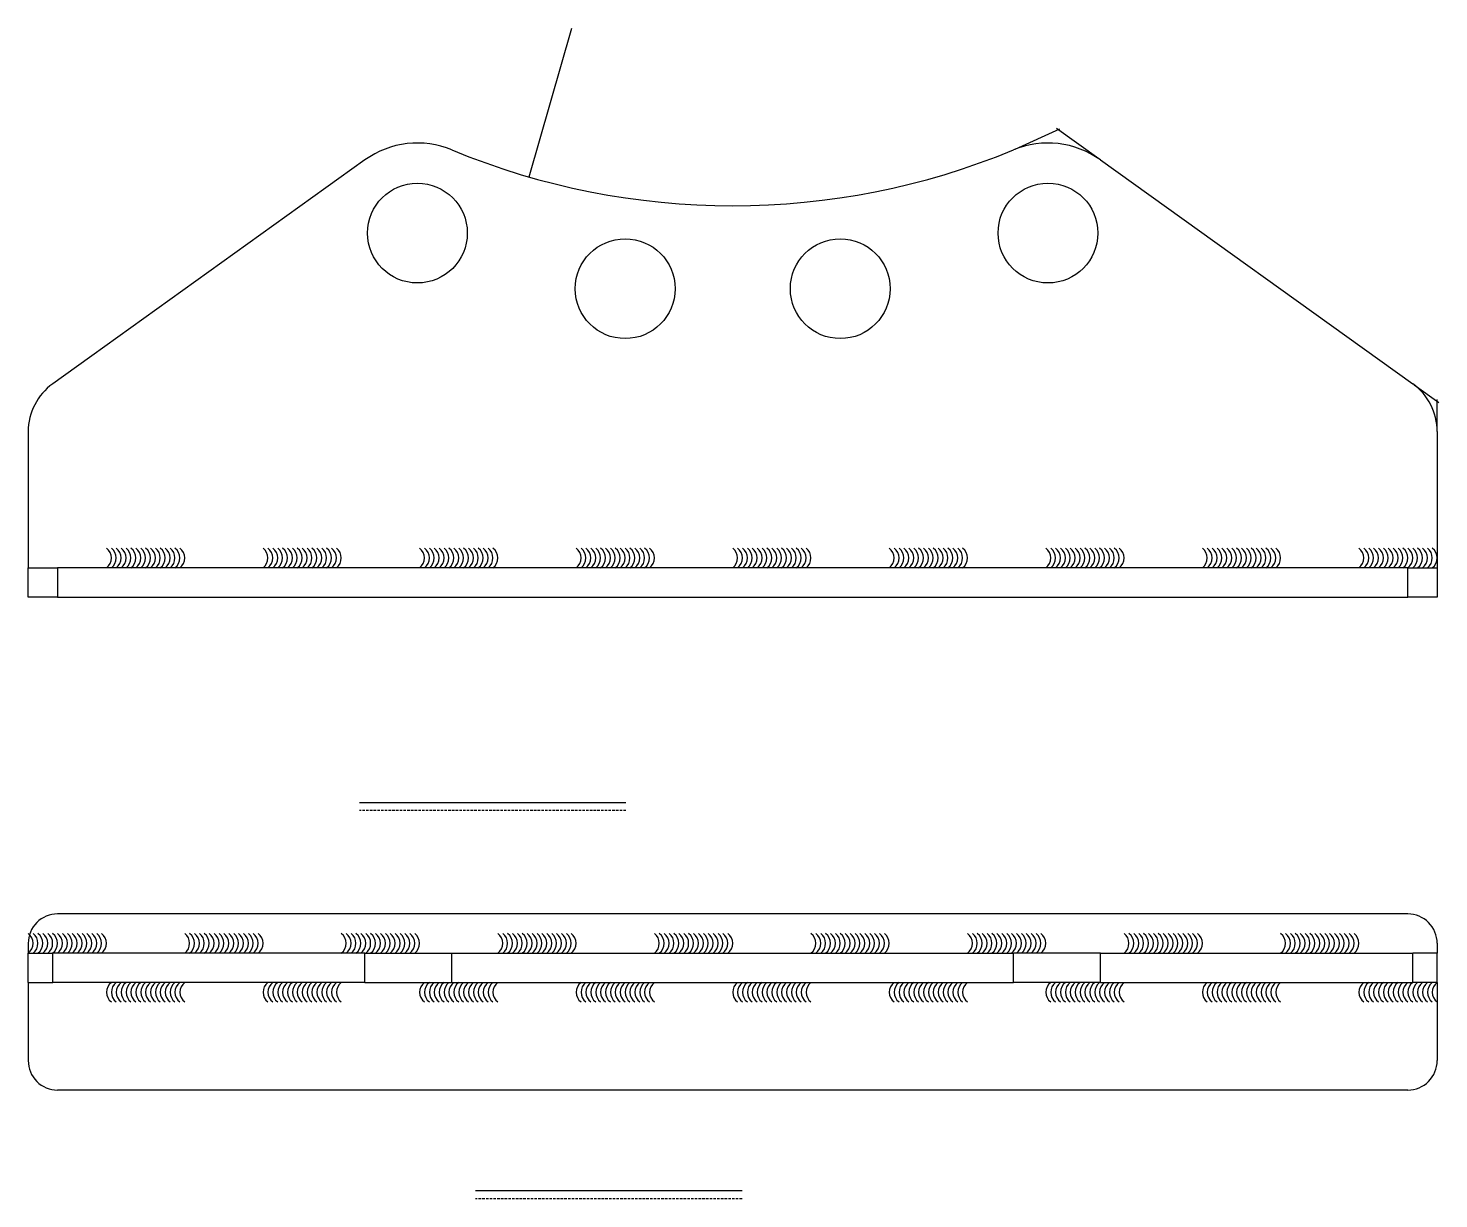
# Model space of a CAD drawing. Header units: millimetres. Extents: x 108 to 1601, y 220 to 1108.
# Drawn here: x 108 to 829, y 220 to 818 of the extents above; entities that cross this region are included whole.
import ezdxf

# ---------------------------------------------------------------- set-up
doc = ezdxf.new("R2010")
doc.units = ezdxf.units.MM
doc.linetypes.add('HIDDEN', pattern=[1.905, 1.27, -0.635])
doc.layers.add('geometry', color=8, linetype='Continuous')

msp = doc.modelspace()

# ---------------------------------------------------------------- linework, layer by layer
at = {"layer": 'geometry', "linetype": 'Continuous'}
for points in [[(363.87, 741.97), (385.83, 817.99)], [(612.37, 756.19), (635.2, 766.56)], [(655.06, 751.24), (633.48, 766.73)], [(280.03, 750.66), (120.47, 636.21)], [(655.87, 750.66), (815.44, 636.21)], [(816.25, 635.63), (828.77, 626.65)], [(827.95, 612.83), (827.95, 628.24)], [(107.95, 611.83), (107.95, 542.24)], [(827.95, 611.83), (827.95, 542.24)], [(107.95, 527.24), (107.95, 542.24)], [(107.95, 542.24), (122.95, 542.24)], [(122.95, 542.24), (122.95, 527.24)], [(812.95, 542.24), (122.95, 542.24)], [(812.95, 527.24), (812.95, 542.24)], [(812.95, 542.24), (827.95, 542.24)], [(827.95, 542.24), (827.95, 527.24)], [(122.95, 527.24), (107.95, 527.24)], [(122.95, 527.24), (812.95, 527.24)], [(827.95, 527.24), (812.95, 527.24)], [(413.37, 422.1), (277.26, 422.1)], [(812.95, 365.27), (122.95, 365.27)], [(107.95, 350.27), (107.95, 345.27)], [(827.95, 350.27), (827.95, 345.27)], [(107.95, 330.27), (107.95, 345.27)], [(107.95, 345.27), (120.47, 345.27)], [(120.47, 330.27), (120.47, 345.27)], [(280.03, 345.27), (120.47, 345.27)], [(280.03, 330.27), (280.03, 345.27)], [(280.03, 345.27), (324.45, 345.27)], [(324.45, 330.27), (324.45, 345.27)], [(324.45, 345.27), (611.46, 345.27)], [(611.46, 330.27), (611.46, 345.27)], [(655.87, 345.27), (611.46, 345.27)], [(655.87, 330.27), (655.87, 345.27)], [(655.87, 345.27), (815.44, 345.27)], [(815.44, 330.27), (815.44, 345.27)], [(827.95, 345.27), (815.44, 345.27)], [(827.95, 330.27), (827.95, 345.27)], [(107.95, 330.27), (120.47, 330.27)], [(107.95, 330.27), (107.95, 290.27)], [(280.03, 330.27), (120.47, 330.27)], [(280.03, 330.27), (324.45, 330.27)], [(324.45, 330.27), (611.46, 330.27)], [(655.87, 330.27), (611.46, 330.27)], [(655.87, 330.27), (815.44, 330.27)], [(827.95, 330.27), (815.44, 330.27)], [(827.95, 330.27), (827.95, 290.27)], [(812.95, 275.27), (122.95, 275.27)], [(472.71, 223.66), (336.6, 223.66)]]:
    msp.add_lwpolyline(points, dxfattribs=at)
for points in [[(324.45, 755.78, 0.259318), (280.03, 750.66)], [(655.87, 750.66, 0.259318), (611.46, 755.78)], [(324.45, 755.78, 0.198912), (611.46, 755.78)], [(120.47, 636.21, 0.241693), (107.95, 611.83)], [(827.95, 611.83, 0.241693), (815.44, 636.21)], [(147.95, 542.24, 0.5), (147.95, 552.24)], [(150.45, 542.24, 0.5), (150.45, 552.24)], [(152.95, 542.24, 0.5), (152.95, 552.24)], [(155.45, 542.24, 0.5), (155.45, 552.24)], [(157.95, 542.24, 0.5), (157.95, 552.24)], [(160.45, 542.24, 0.5), (160.45, 552.24)], [(162.95, 542.24, 0.5), (162.95, 552.24)], [(165.45, 542.24, 0.5), (165.45, 552.24)], [(167.95, 542.24, 0.5), (167.95, 552.24)], [(170.45, 542.24, 0.5), (170.45, 552.24)], [(172.95, 542.24, 0.5), (172.95, 552.24)], [(175.45, 542.24, 0.5), (175.45, 552.24)], [(177.95, 542.24, 0.5), (177.95, 552.24)], [(180.45, 542.24, 0.5), (180.45, 552.24)], [(182.95, 542.24, 0.5), (182.95, 552.24)], [(185.45, 542.24, 0.5), (185.45, 552.24)], [(227.95, 542.24, 0.5), (227.95, 552.24)], [(230.45, 542.24, 0.5), (230.45, 552.24)], [(232.95, 542.24, 0.5), (232.95, 552.24)], [(235.45, 542.24, 0.5), (235.45, 552.24)], [(237.95, 542.24, 0.5), (237.95, 552.24)], [(240.45, 542.24, 0.5), (240.45, 552.24)], [(242.95, 542.24, 0.5), (242.95, 552.24)], [(245.45, 542.24, 0.5), (245.45, 552.24)], [(247.95, 542.24, 0.5), (247.95, 552.24)], [(250.45, 542.24, 0.5), (250.45, 552.24)], [(252.95, 542.24, 0.5), (252.95, 552.24)], [(255.45, 542.24, 0.5), (255.45, 552.24)], [(257.95, 542.24, 0.5), (257.95, 552.24)], [(260.45, 542.24, 0.5), (260.45, 552.24)], [(262.95, 542.24, 0.5), (262.95, 552.24)], [(265.45, 542.24, 0.5), (265.45, 552.24)], [(307.95, 542.24, 0.5), (307.95, 552.24)], [(310.45, 542.24, 0.5), (310.45, 552.24)], [(312.95, 542.24, 0.5), (312.95, 552.24)], [(315.45, 542.24, 0.5), (315.45, 552.24)], [(317.95, 542.24, 0.5), (317.95, 552.24)], [(320.45, 542.24, 0.5), (320.45, 552.24)], [(322.95, 542.24, 0.5), (322.95, 552.24)], [(325.45, 542.24, 0.5), (325.45, 552.24)], [(327.95, 542.24, 0.5), (327.95, 552.24)], [(330.45, 542.24, 0.5), (330.45, 552.24)], [(332.95, 542.24, 0.5), (332.95, 552.24)], [(335.45, 542.24, 0.5), (335.45, 552.24)], [(337.95, 542.24, 0.5), (337.95, 552.24)], [(340.45, 542.24, 0.5), (340.45, 552.24)], [(342.95, 542.24, 0.5), (342.95, 552.24)], [(345.45, 542.24, 0.5), (345.45, 552.24)], [(387.95, 542.24, 0.5), (387.95, 552.24)], [(390.45, 542.24, 0.5), (390.45, 552.24)], [(392.95, 542.24, 0.5), (392.95, 552.24)], [(395.45, 542.24, 0.5), (395.45, 552.24)], [(397.95, 542.24, 0.5), (397.95, 552.24)], [(400.45, 542.24, 0.5), (400.45, 552.24)], [(402.95, 542.24, 0.5), (402.95, 552.24)], [(405.45, 542.24, 0.5), (405.45, 552.24)], [(407.95, 542.24, 0.5), (407.95, 552.24)], [(410.45, 542.24, 0.5), (410.45, 552.24)], [(412.95, 542.24, 0.5), (412.95, 552.24)], [(415.45, 542.24, 0.5), (415.45, 552.24)], [(417.95, 542.24, 0.5), (417.95, 552.24)], [(420.45, 542.24, 0.5), (420.45, 552.24)], [(422.95, 542.24, 0.5), (422.95, 552.24)], [(425.45, 542.24, 0.5), (425.45, 552.24)], [(467.95, 542.24, 0.5), (467.95, 552.24)], [(470.45, 542.24, 0.5), (470.45, 552.24)], [(472.95, 542.24, 0.5), (472.95, 552.24)], [(475.45, 542.24, 0.5), (475.45, 552.24)], [(477.95, 542.24, 0.5), (477.95, 552.24)], [(480.45, 542.24, 0.5), (480.45, 552.24)], [(482.95, 542.24, 0.5), (482.95, 552.24)], [(485.45, 542.24, 0.5), (485.45, 552.24)], [(487.95, 542.24, 0.5), (487.95, 552.24)], [(490.45, 542.24, 0.5), (490.45, 552.24)], [(492.95, 542.24, 0.5), (492.95, 552.24)], [(495.45, 542.24, 0.5), (495.45, 552.24)], [(497.95, 542.24, 0.5), (497.95, 552.24)], [(500.45, 542.24, 0.5), (500.45, 552.24)], [(502.95, 542.24, 0.5), (502.95, 552.24)], [(505.45, 542.24, 0.5), (505.45, 552.24)], [(547.95, 542.24, 0.5), (547.95, 552.24)], [(550.45, 542.24, 0.5), (550.45, 552.24)], [(552.95, 542.24, 0.5), (552.95, 552.24)], [(555.45, 542.24, 0.5), (555.45, 552.24)], [(557.95, 542.24, 0.5), (557.95, 552.24)], [(560.45, 542.24, 0.5), (560.45, 552.24)], [(562.95, 542.24, 0.5), (562.95, 552.24)], [(565.45, 542.24, 0.5), (565.45, 552.24)], [(567.95, 542.24, 0.5), (567.95, 552.24)], [(570.45, 542.24, 0.5), (570.45, 552.24)], [(572.95, 542.24, 0.5), (572.95, 552.24)], [(575.45, 542.24, 0.5), (575.45, 552.24)], [(577.95, 542.24, 0.5), (577.95, 552.24)], [(580.45, 542.24, 0.5), (580.45, 552.24)], [(582.95, 542.24, 0.5), (582.95, 552.24)], [(585.45, 542.24, 0.5), (585.45, 552.24)], [(627.95, 542.24, 0.5), (627.95, 552.24)], [(630.45, 542.24, 0.5), (630.45, 552.24)], [(632.95, 542.24, 0.5), (632.95, 552.24)], [(635.45, 542.24, 0.5), (635.45, 552.24)], [(637.95, 542.24, 0.5), (637.95, 552.24)], [(640.45, 542.24, 0.5), (640.45, 552.24)], [(642.95, 542.24, 0.5), (642.95, 552.24)], [(645.45, 542.24, 0.5), (645.45, 552.24)], [(647.95, 542.24, 0.5), (647.95, 552.24)], [(650.45, 542.24, 0.5), (650.45, 552.24)], [(652.95, 542.24, 0.5), (652.95, 552.24)], [(655.45, 542.24, 0.5), (655.45, 552.24)], [(657.95, 542.24, 0.5), (657.95, 552.24)], [(660.45, 542.24, 0.5), (660.45, 552.24)], [(662.95, 542.24, 0.5), (662.95, 552.24)], [(665.45, 542.24, 0.5), (665.45, 552.24)], [(707.95, 542.24, 0.5), (707.95, 552.24)], [(710.45, 542.24, 0.5), (710.45, 552.24)], [(712.95, 542.24, 0.5), (712.95, 552.24)], [(715.45, 542.24, 0.5), (715.45, 552.24)], [(717.95, 542.24, 0.5), (717.95, 552.24)], [(720.45, 542.24, 0.5), (720.45, 552.24)], [(722.95, 542.24, 0.5), (722.95, 552.24)], [(725.45, 542.24, 0.5), (725.45, 552.24)], [(727.95, 542.24, 0.5), (727.95, 552.24)], [(730.45, 542.24, 0.5), (730.45, 552.24)], [(732.95, 542.24, 0.5), (732.95, 552.24)], [(735.45, 542.24, 0.5), (735.45, 552.24)], [(737.95, 542.24, 0.5), (737.95, 552.24)], [(740.45, 542.24, 0.5), (740.45, 552.24)], [(742.95, 542.24, 0.5), (742.95, 552.24)], [(745.45, 542.24, 0.5), (745.45, 552.24)], [(787.95, 542.24, 0.5), (787.95, 552.24)], [(790.45, 542.24, 0.5), (790.45, 552.24)], [(792.95, 542.24, 0.5), (792.95, 552.24)], [(795.45, 542.24, 0.5), (795.45, 552.24)], [(797.95, 542.24, 0.5), (797.95, 552.24)], [(800.45, 542.24, 0.5), (800.45, 552.24)], [(802.95, 542.24, 0.5), (802.95, 552.24)], [(805.45, 542.24, 0.5), (805.45, 552.24)], [(807.95, 542.24, 0.5), (807.95, 552.24)], [(810.45, 542.24, 0.5), (810.45, 552.24)], [(812.95, 542.24, 0.5), (812.95, 552.24)], [(815.45, 542.24, 0.5), (815.45, 552.24)], [(817.95, 542.24, 0.5), (817.95, 552.24)], [(820.45, 542.24, 0.5), (820.45, 552.24)], [(822.95, 542.24, 0.5), (822.95, 552.24)], [(825.45, 542.24, 0.5), (825.45, 552.24)], [(122.95, 365.27, 0.414214), (107.95, 350.27)], [(827.95, 350.27, 0.414214), (812.95, 365.27)], [(107.95, 345.27, 0.5), (107.95, 355.27)], [(110.45, 345.27, 0.5), (110.45, 355.27)], [(112.95, 345.27, 0.5), (112.95, 355.27)], [(115.45, 345.27, 0.5), (115.45, 355.27)], [(117.95, 345.27, 0.5), (117.95, 355.27)], [(120.45, 345.27, 0.5), (120.45, 355.27)], [(122.95, 345.27, 0.5), (122.95, 355.27)], [(125.45, 345.27, 0.5), (125.45, 355.27)], [(127.95, 345.27, 0.5), (127.95, 355.27)], [(130.45, 345.27, 0.5), (130.45, 355.27)], [(132.95, 345.27, 0.5), (132.95, 355.27)], [(135.45, 345.27, 0.5), (135.45, 355.27)], [(137.95, 345.27, 0.5), (137.95, 355.27)], [(140.45, 345.27, 0.5), (140.45, 355.27)], [(142.95, 345.27, 0.5), (142.95, 355.27)], [(145.45, 345.27, 0.5), (145.45, 355.27)], [(187.95, 345.27, 0.5), (187.95, 355.27)], [(190.45, 345.27, 0.5), (190.45, 355.27)], [(192.95, 345.27, 0.5), (192.95, 355.27)], [(195.45, 345.27, 0.5), (195.45, 355.27)], [(197.95, 345.27, 0.5), (197.95, 355.27)], [(200.45, 345.27, 0.5), (200.45, 355.27)], [(202.95, 345.27, 0.5), (202.95, 355.27)], [(205.45, 345.27, 0.5), (205.45, 355.27)], [(207.95, 345.27, 0.5), (207.95, 355.27)], [(210.45, 345.27, 0.5), (210.45, 355.27)], [(212.95, 345.27, 0.5), (212.95, 355.27)], [(215.45, 345.27, 0.5), (215.45, 355.27)], [(217.95, 345.27, 0.5), (217.95, 355.27)], [(220.45, 345.27, 0.5), (220.45, 355.27)], [(222.95, 345.27, 0.5), (222.95, 355.27)], [(225.45, 345.27, 0.5), (225.45, 355.27)], [(267.95, 345.27, 0.5), (267.95, 355.27)], [(270.45, 345.27, 0.5), (270.45, 355.27)], [(272.95, 345.27, 0.5), (272.95, 355.27)], [(275.45, 345.27, 0.5), (275.45, 355.27)], [(277.95, 345.27, 0.5), (277.95, 355.27)], [(280.45, 345.27, 0.5), (280.45, 355.27)], [(282.95, 345.27, 0.5), (282.95, 355.27)], [(285.45, 345.27, 0.5), (285.45, 355.27)], [(287.95, 345.27, 0.5), (287.95, 355.27)], [(290.45, 345.27, 0.5), (290.45, 355.27)], [(292.95, 345.27, 0.5), (292.95, 355.27)], [(295.45, 345.27, 0.5), (295.45, 355.27)], [(297.95, 345.27, 0.5), (297.95, 355.27)], [(300.45, 345.27, 0.5), (300.45, 355.27)], [(302.95, 345.27, 0.5), (302.95, 355.27)], [(305.45, 345.27, 0.5), (305.45, 355.27)], [(347.95, 345.27, 0.5), (347.95, 355.27)], [(350.45, 345.27, 0.5), (350.45, 355.27)], [(352.95, 345.27, 0.5), (352.95, 355.27)], [(355.45, 345.27, 0.5), (355.45, 355.27)], [(357.95, 345.27, 0.5), (357.95, 355.27)], [(360.45, 345.27, 0.5), (360.45, 355.27)], [(362.95, 345.27, 0.5), (362.95, 355.27)], [(365.45, 345.27, 0.5), (365.45, 355.27)], [(367.95, 345.27, 0.5), (367.95, 355.27)], [(370.45, 345.27, 0.5), (370.45, 355.27)], [(372.95, 345.27, 0.5), (372.95, 355.27)], [(375.45, 345.27, 0.5), (375.45, 355.27)], [(377.95, 345.27, 0.5), (377.95, 355.27)], [(380.45, 345.27, 0.5), (380.45, 355.27)], [(382.95, 345.27, 0.5), (382.95, 355.27)], [(385.45, 345.27, 0.5), (385.45, 355.27)], [(427.95, 345.27, 0.5), (427.95, 355.27)], [(430.45, 345.27, 0.5), (430.45, 355.27)], [(432.95, 345.27, 0.5), (432.95, 355.27)], [(435.45, 345.27, 0.5), (435.45, 355.27)], [(437.95, 345.27, 0.5), (437.95, 355.27)], [(440.45, 345.27, 0.5), (440.45, 355.27)], [(442.95, 345.27, 0.5), (442.95, 355.27)], [(445.45, 345.27, 0.5), (445.45, 355.27)], [(447.95, 345.27, 0.5), (447.95, 355.27)], [(450.45, 345.27, 0.5), (450.45, 355.27)], [(452.95, 345.27, 0.5), (452.95, 355.27)], [(455.45, 345.27, 0.5), (455.45, 355.27)], [(457.95, 345.27, 0.5), (457.95, 355.27)], [(460.45, 345.27, 0.5), (460.45, 355.27)], [(462.95, 345.27, 0.5), (462.95, 355.27)], [(465.45, 345.27, 0.5), (465.45, 355.27)], [(507.95, 345.27, 0.5), (507.95, 355.27)], [(510.45, 345.27, 0.5), (510.45, 355.27)], [(512.95, 345.27, 0.5), (512.95, 355.27)], [(515.45, 345.27, 0.5), (515.45, 355.27)], [(517.95, 345.27, 0.5), (517.95, 355.27)], [(520.45, 345.27, 0.5), (520.45, 355.27)], [(522.95, 345.27, 0.5), (522.95, 355.27)], [(525.45, 345.27, 0.5), (525.45, 355.27)], [(527.95, 345.27, 0.5), (527.95, 355.27)], [(530.45, 345.27, 0.5), (530.45, 355.27)], [(532.95, 345.27, 0.5), (532.95, 355.27)], [(535.45, 345.27, 0.5), (535.45, 355.27)], [(537.95, 345.27, 0.5), (537.95, 355.27)], [(540.45, 345.27, 0.5), (540.45, 355.27)], [(542.95, 345.27, 0.5), (542.95, 355.27)], [(545.45, 345.27, 0.5), (545.45, 355.27)], [(587.95, 345.27, 0.5), (587.95, 355.27)], [(590.45, 345.27, 0.5), (590.45, 355.27)], [(592.95, 345.27, 0.5), (592.95, 355.27)], [(595.45, 345.27, 0.5), (595.45, 355.27)], [(597.95, 345.27, 0.5), (597.95, 355.27)], [(600.45, 345.27, 0.5), (600.45, 355.27)], [(602.95, 345.27, 0.5), (602.95, 355.27)], [(605.45, 345.27, 0.5), (605.45, 355.27)], [(607.95, 345.27, 0.5), (607.95, 355.27)], [(610.45, 345.27, 0.5), (610.45, 355.27)], [(612.95, 345.27, 0.5), (612.95, 355.27)], [(615.45, 345.27, 0.5), (615.45, 355.27)], [(617.95, 345.27, 0.5), (617.95, 355.27)], [(620.45, 345.27, 0.5), (620.45, 355.27)], [(622.95, 345.27, 0.5), (622.95, 355.27)], [(625.45, 345.27, 0.5), (625.45, 355.27)], [(667.95, 345.27, 0.5), (667.95, 355.27)], [(670.45, 345.27, 0.5), (670.45, 355.27)], [(672.95, 345.27, 0.5), (672.95, 355.27)], [(675.45, 345.27, 0.5), (675.45, 355.27)], [(677.95, 345.27, 0.5), (677.95, 355.27)], [(680.45, 345.27, 0.5), (680.45, 355.27)], [(682.95, 345.27, 0.5), (682.95, 355.27)], [(685.45, 345.27, 0.5), (685.45, 355.27)], [(687.95, 345.27, 0.5), (687.95, 355.27)], [(690.45, 345.27, 0.5), (690.45, 355.27)], [(692.95, 345.27, 0.5), (692.95, 355.27)], [(695.45, 345.27, 0.5), (695.45, 355.27)], [(697.95, 345.27, 0.5), (697.95, 355.27)], [(700.45, 345.27, 0.5), (700.45, 355.27)], [(702.95, 345.27, 0.5), (702.95, 355.27)], [(705.45, 345.27, 0.5), (705.45, 355.27)], [(747.95, 345.27, 0.5), (747.95, 355.27)], [(750.45, 345.27, 0.5), (750.45, 355.27)], [(752.95, 345.27, 0.5), (752.95, 355.27)], [(755.45, 345.27, 0.5), (755.45, 355.27)], [(757.95, 345.27, 0.5), (757.95, 355.27)], [(760.45, 345.27, 0.5), (760.45, 355.27)], [(762.95, 345.27, 0.5), (762.95, 355.27)], [(765.45, 345.27, 0.5), (765.45, 355.27)], [(767.95, 345.27, 0.5), (767.95, 355.27)], [(770.45, 345.27, 0.5), (770.45, 355.27)], [(772.95, 345.27, 0.5), (772.95, 355.27)], [(775.45, 345.27, 0.5), (775.45, 355.27)], [(777.95, 345.27, 0.5), (777.95, 355.27)], [(780.45, 345.27, 0.5), (780.45, 355.27)], [(782.95, 345.27, 0.5), (782.95, 355.27)], [(785.45, 345.27, 0.5), (785.45, 355.27)], [(150.45, 330.27, 0.5), (150.45, 320.27)], [(152.95, 330.27, 0.5), (152.95, 320.27)], [(155.45, 330.27, 0.5), (155.45, 320.27)], [(157.95, 330.27, 0.5), (157.95, 320.27)], [(160.45, 330.27, 0.5), (160.45, 320.27)], [(162.95, 330.27, 0.5), (162.95, 320.27)], [(165.45, 330.27, 0.5), (165.45, 320.27)], [(167.95, 330.27, 0.5), (167.95, 320.27)], [(170.45, 330.27, 0.5), (170.45, 320.27)], [(172.95, 330.27, 0.5), (172.95, 320.27)], [(175.45, 330.27, 0.5), (175.45, 320.27)], [(177.95, 330.27, 0.5), (177.95, 320.27)], [(180.45, 330.27, 0.5), (180.45, 320.27)], [(182.95, 330.27, 0.5), (182.95, 320.27)], [(185.45, 330.27, 0.5), (185.45, 320.27)], [(187.95, 330.27, 0.5), (187.95, 320.27)], [(230.45, 330.27, 0.5), (230.45, 320.27)], [(232.95, 330.27, 0.5), (232.95, 320.27)], [(235.45, 330.27, 0.5), (235.45, 320.27)], [(237.95, 330.27, 0.5), (237.95, 320.27)], [(240.45, 330.27, 0.5), (240.45, 320.27)], [(242.95, 330.27, 0.5), (242.95, 320.27)], [(245.45, 330.27, 0.5), (245.45, 320.27)], [(247.95, 330.27, 0.5), (247.95, 320.27)], [(250.45, 330.27, 0.5), (250.45, 320.27)], [(252.95, 330.27, 0.5), (252.95, 320.27)], [(255.45, 330.27, 0.5), (255.45, 320.27)], [(257.95, 330.27, 0.5), (257.95, 320.27)], [(260.45, 330.27, 0.5), (260.45, 320.27)], [(262.95, 330.27, 0.5), (262.95, 320.27)], [(265.45, 330.27, 0.5), (265.45, 320.27)], [(267.95, 330.27, 0.5), (267.95, 320.27)], [(310.45, 330.27, 0.5), (310.45, 320.27)], [(312.95, 330.27, 0.5), (312.95, 320.27)], [(315.45, 330.27, 0.5), (315.45, 320.27)], [(317.95, 330.27, 0.5), (317.95, 320.27)], [(320.45, 330.27, 0.5), (320.45, 320.27)], [(322.95, 330.27, 0.5), (322.95, 320.27)], [(325.45, 330.27, 0.5), (325.45, 320.27)], [(327.95, 330.27, 0.5), (327.95, 320.27)], [(330.45, 330.27, 0.5), (330.45, 320.27)], [(332.95, 330.27, 0.5), (332.95, 320.27)], [(335.45, 330.27, 0.5), (335.45, 320.27)], [(337.95, 330.27, 0.5), (337.95, 320.27)], [(340.45, 330.27, 0.5), (340.45, 320.27)], [(342.95, 330.27, 0.5), (342.95, 320.27)], [(345.45, 330.27, 0.5), (345.45, 320.27)], [(347.95, 330.27, 0.5), (347.95, 320.27)], [(390.45, 330.27, 0.5), (390.45, 320.27)], [(392.95, 330.27, 0.5), (392.95, 320.27)], [(395.45, 330.27, 0.5), (395.45, 320.27)], [(397.95, 330.27, 0.5), (397.95, 320.27)], [(400.45, 330.27, 0.5), (400.45, 320.27)], [(402.95, 330.27, 0.5), (402.95, 320.27)], [(405.45, 330.27, 0.5), (405.45, 320.27)], [(407.95, 330.27, 0.5), (407.95, 320.27)], [(410.45, 330.27, 0.5), (410.45, 320.27)], [(412.95, 330.27, 0.5), (412.95, 320.27)], [(415.45, 330.27, 0.5), (415.45, 320.27)], [(417.95, 330.27, 0.5), (417.95, 320.27)], [(420.45, 330.27, 0.5), (420.45, 320.27)], [(422.95, 330.27, 0.5), (422.95, 320.27)], [(425.45, 330.27, 0.5), (425.45, 320.27)], [(427.95, 330.27, 0.5), (427.95, 320.27)], [(470.45, 330.27, 0.5), (470.45, 320.27)], [(472.95, 330.27, 0.5), (472.95, 320.27)], [(475.45, 330.27, 0.5), (475.45, 320.27)], [(477.95, 330.27, 0.5), (477.95, 320.27)], [(480.45, 330.27, 0.5), (480.45, 320.27)], [(482.95, 330.27, 0.5), (482.95, 320.27)], [(485.45, 330.27, 0.5), (485.45, 320.27)], [(487.95, 330.27, 0.5), (487.95, 320.27)], [(490.45, 330.27, 0.5), (490.45, 320.27)], [(492.95, 330.27, 0.5), (492.95, 320.27)], [(495.45, 330.27, 0.5), (495.45, 320.27)], [(497.95, 330.27, 0.5), (497.95, 320.27)], [(500.45, 330.27, 0.5), (500.45, 320.27)], [(502.95, 330.27, 0.5), (502.95, 320.27)], [(505.45, 330.27, 0.5), (505.45, 320.27)], [(507.95, 330.27, 0.5), (507.95, 320.27)], [(550.45, 330.27, 0.5), (550.45, 320.27)], [(552.95, 330.27, 0.5), (552.95, 320.27)], [(555.45, 330.27, 0.5), (555.45, 320.27)], [(557.95, 330.27, 0.5), (557.95, 320.27)], [(560.45, 330.27, 0.5), (560.45, 320.27)], [(562.95, 330.27, 0.5), (562.95, 320.27)], [(565.45, 330.27, 0.5), (565.45, 320.27)], [(567.95, 330.27, 0.5), (567.95, 320.27)], [(570.45, 330.27, 0.5), (570.45, 320.27)], [(572.95, 330.27, 0.5), (572.95, 320.27)], [(575.45, 330.27, 0.5), (575.45, 320.27)], [(577.95, 330.27, 0.5), (577.95, 320.27)], [(580.45, 330.27, 0.5), (580.45, 320.27)], [(582.95, 330.27, 0.5), (582.95, 320.27)], [(585.45, 330.27, 0.5), (585.45, 320.27)], [(587.95, 330.27, 0.5), (587.95, 320.27)], [(630.45, 330.27, 0.5), (630.45, 320.27)], [(632.95, 330.27, 0.5), (632.95, 320.27)], [(635.45, 330.27, 0.5), (635.45, 320.27)], [(637.95, 330.27, 0.5), (637.95, 320.27)], [(640.45, 330.27, 0.5), (640.45, 320.27)], [(642.95, 330.27, 0.5), (642.95, 320.27)], [(645.45, 330.27, 0.5), (645.45, 320.27)], [(647.95, 330.27, 0.5), (647.95, 320.27)], [(650.45, 330.27, 0.5), (650.45, 320.27)], [(652.95, 330.27, 0.5), (652.95, 320.27)], [(655.45, 330.27, 0.5), (655.45, 320.27)], [(657.95, 330.27, 0.5), (657.95, 320.27)], [(660.45, 330.27, 0.5), (660.45, 320.27)], [(662.95, 330.27, 0.5), (662.95, 320.27)], [(665.45, 330.27, 0.5), (665.45, 320.27)], [(667.95, 330.27, 0.5), (667.95, 320.27)], [(710.45, 330.27, 0.5), (710.45, 320.27)], [(712.95, 330.27, 0.5), (712.95, 320.27)], [(715.45, 330.27, 0.5), (715.45, 320.27)], [(717.95, 330.27, 0.5), (717.95, 320.27)], [(720.45, 330.27, 0.5), (720.45, 320.27)], [(722.95, 330.27, 0.5), (722.95, 320.27)], [(725.45, 330.27, 0.5), (725.45, 320.27)], [(727.95, 330.27, 0.5), (727.95, 320.27)], [(730.45, 330.27, 0.5), (730.45, 320.27)], [(732.95, 330.27, 0.5), (732.95, 320.27)], [(735.45, 330.27, 0.5), (735.45, 320.27)], [(737.95, 330.27, 0.5), (737.95, 320.27)], [(740.45, 330.27, 0.5), (740.45, 320.27)], [(742.95, 330.27, 0.5), (742.95, 320.27)], [(745.45, 330.27, 0.5), (745.45, 320.27)], [(747.95, 330.27, 0.5), (747.95, 320.27)], [(790.45, 330.27, 0.5), (790.45, 320.27)], [(792.95, 330.27, 0.5), (792.95, 320.27)], [(795.45, 330.27, 0.5), (795.45, 320.27)], [(797.95, 330.27, 0.5), (797.95, 320.27)], [(800.45, 330.27, 0.5), (800.45, 320.27)], [(802.95, 330.27, 0.5), (802.95, 320.27)], [(805.45, 330.27, 0.5), (805.45, 320.27)], [(807.95, 330.27, 0.5), (807.95, 320.27)], [(810.45, 330.27, 0.5), (810.45, 320.27)], [(812.95, 330.27, 0.5), (812.95, 320.27)], [(815.45, 330.27, 0.5), (815.45, 320.27)], [(817.95, 330.27, 0.5), (817.95, 320.27)], [(820.45, 330.27, 0.5), (820.45, 320.27)], [(822.95, 330.27, 0.5), (822.95, 320.27)], [(825.45, 330.27, 0.5), (825.45, 320.27)], [(827.95, 330.27, 0.5), (827.95, 320.27)], [(107.95, 290.27, 0.414214), (122.95, 275.27)], [(812.95, 275.27, 0.414214), (827.95, 290.27)]]:
    msp.add_lwpolyline(points, format="xyb", dxfattribs=at)
at = {"layer": 'geometry', "linetype": 'HIDDEN'}
for points in [[(413.37, 418.1), (277.26, 418.1)], [(472.71, 219.66), (336.6, 219.66)]]:
    msp.add_lwpolyline(points, dxfattribs=at)
at = {"layer": 'geometry', "linetype": 'Continuous'}
for centre in [(306.84, 713.28), (629.06, 713.28), (413, 684.84), (522.91, 684.84)]:
    msp.add_circle(centre, 25.5, dxfattribs=at)

doc.saveas('drawing.dxf')
